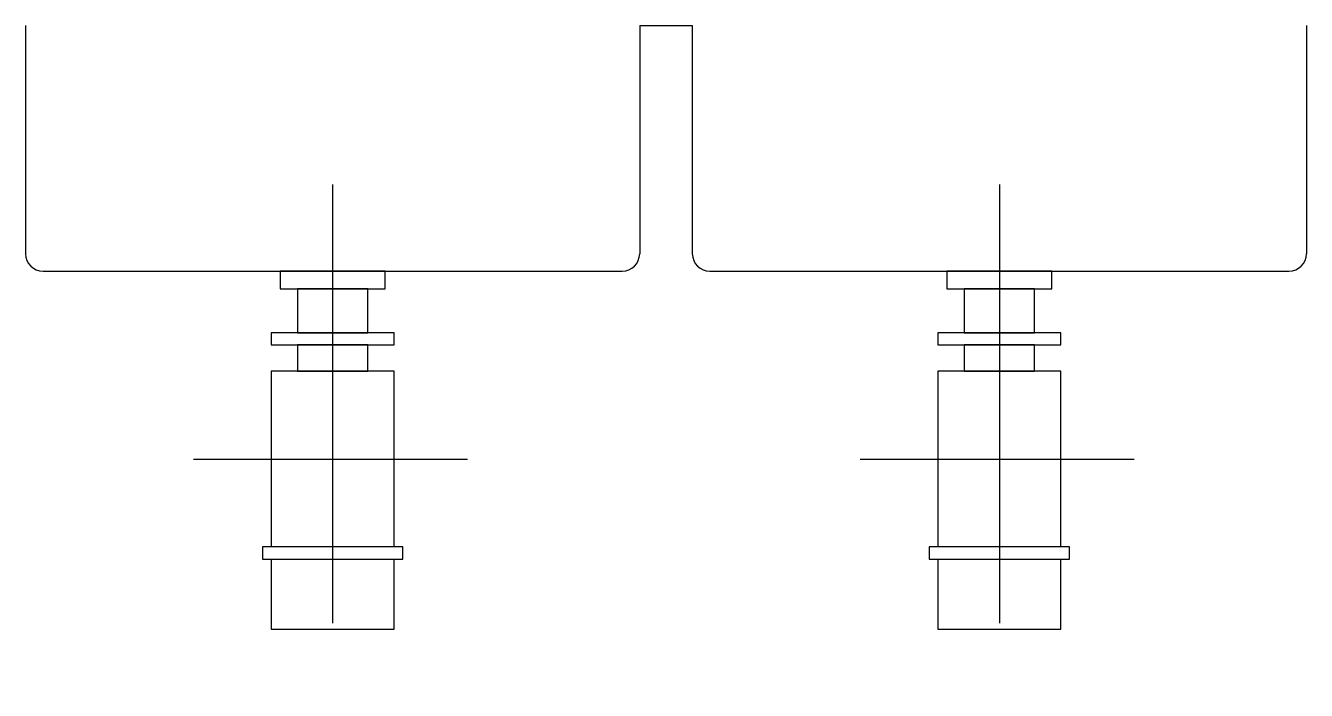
# Model space of a CAD drawing. Extents: x 10.178 to 10.908, y 24.879 to 25.258.
import ezdxf

# ---------------------------------------------------------------- set-up
doc = ezdxf.new("R2010")
doc.units = 0
doc.header["$MEASUREMENT"] = 0
doc.linetypes.add('HIDDEN', pattern=[0.375, 0.25, -0.125])
doc.layers.add('A-PEÇAS', color=2, linetype='CONTINUOUS')

msp = doc.modelspace()

# ---------------------------------------------------------------- linework, layer by layer
at = {"layer": 'A-PEÇAS'}
for p, q in [((10.17813, 25.25765), (10.17813, 25.12765)), ((10.52813, 25.25765), (10.52813, 25.12765)), ((10.52813, 25.25765), (10.55813, 25.25765)), ((10.55813, 25.25765), (10.55813, 25.12765)), ((10.90813, 25.25765), (10.90813, 25.12765)), ((10.18813, 25.11765), (10.51813, 25.11765)), ((10.32313, 25.11765), (10.32313, 25.10765)), ((10.38313, 25.11765), (10.32313, 25.11765)), ((10.38313, 25.10765), (10.38313, 25.11765)), ((10.56813, 25.11765), (10.89813, 25.11765)), ((10.70313, 25.11765), (10.70313, 25.10765)), ((10.76313, 25.11765), (10.70313, 25.11765)), ((10.76313, 25.10765), (10.76313, 25.11765)), ((10.32313, 25.10765), (10.38313, 25.10765)), ((10.33313, 25.10765), (10.33313, 25.08265)), ((10.37313, 25.10765), (10.33313, 25.10765)), ((10.37313, 25.08265), (10.37313, 25.10765)), ((10.70313, 25.10765), (10.76313, 25.10765)), ((10.71313, 25.10765), (10.71313, 25.08265)), ((10.75313, 25.10765), (10.71313, 25.10765)), ((10.75313, 25.08265), (10.75313, 25.10765)), ((10.31813, 25.08265), (10.31813, 25.07565)), ((10.38813, 25.08265), (10.31813, 25.08265)), ((10.31813, 25.07565), (10.38813, 25.07565)), ((10.33313, 25.08265), (10.37313, 25.08265)), ((10.33313, 25.07565), (10.33313, 25.06065)), ((10.37313, 25.07565), (10.33313, 25.07565)), ((10.37313, 25.06065), (10.37313, 25.07565)), ((10.38813, 25.07565), (10.38813, 25.08265)), ((10.69813, 25.08265), (10.69813, 25.07565)), ((10.76813, 25.08265), (10.69813, 25.08265)), ((10.69813, 25.07565), (10.76813, 25.07565)), ((10.71313, 25.08265), (10.75313, 25.08265)), ((10.71313, 25.07565), (10.71313, 25.06065)), ((10.75313, 25.07565), (10.71313, 25.07565)), ((10.75313, 25.06065), (10.75313, 25.07565)), ((10.76813, 25.07565), (10.76813, 25.08265)), ((10.31813, 25.06065), (10.31813, 24.96065)), ((10.38813, 25.06065), (10.31813, 25.06065)), ((10.33313, 25.06065), (10.37313, 25.06065)), ((10.38813, 24.96065), (10.38813, 25.06065)), ((10.69813, 25.06065), (10.69813, 24.96065)), ((10.76813, 25.06065), (10.69813, 25.06065)), ((10.71313, 25.06065), (10.75313, 25.06065)), ((10.76813, 24.96065), (10.76813, 25.06065)), ((10.31313, 24.96065), (10.31313, 24.95365)), ((10.39313, 24.96065), (10.31313, 24.96065)), ((10.39313, 24.95365), (10.39313, 24.96065)), ((10.69313, 24.96065), (10.69313, 24.95365)), ((10.77313, 24.96065), (10.69313, 24.96065)), ((10.77313, 24.95365), (10.77313, 24.96065)), ((10.31313, 24.95365), (10.39313, 24.95365)), ((10.31813, 24.95365), (10.31813, 24.91365)), ((10.38813, 24.91365), (10.38813, 24.95365)), ((10.69313, 24.95365), (10.77313, 24.95365)), ((10.69813, 24.95365), (10.69813, 24.91365)), ((10.76813, 24.91365), (10.76813, 24.95365)), ((10.31813, 24.91365), (10.38813, 24.91365)), ((10.69813, 24.91365), (10.76813, 24.91365))]:
    msp.add_line(p, q, dxfattribs=at)
at = {"layer": 'A-PEÇAS', "linetype": 'HIDDEN'}
for p, q in [((10.35313, 25.1672), (10.35313, 24.8788)), ((10.73313, 25.1672), (10.73313, 24.8788)), ((10.27378, 25.01065), (10.43003, 25.01065)), ((10.65378, 25.01065), (10.81003, 25.01065))]:
    msp.add_line(p, q, dxfattribs=at)
at = {"layer": 'A-PEÇAS'}
for centre, start, end in [((10.18813, 25.12765), 180, 270), ((10.51813, 25.12765), 270, 0), ((10.56813, 25.12765), 180, 270), ((10.89813, 25.12765), 270, 0)]:
    msp.add_arc(centre, 0.01, start, end, dxfattribs=at)

doc.saveas('drawing.dxf')
